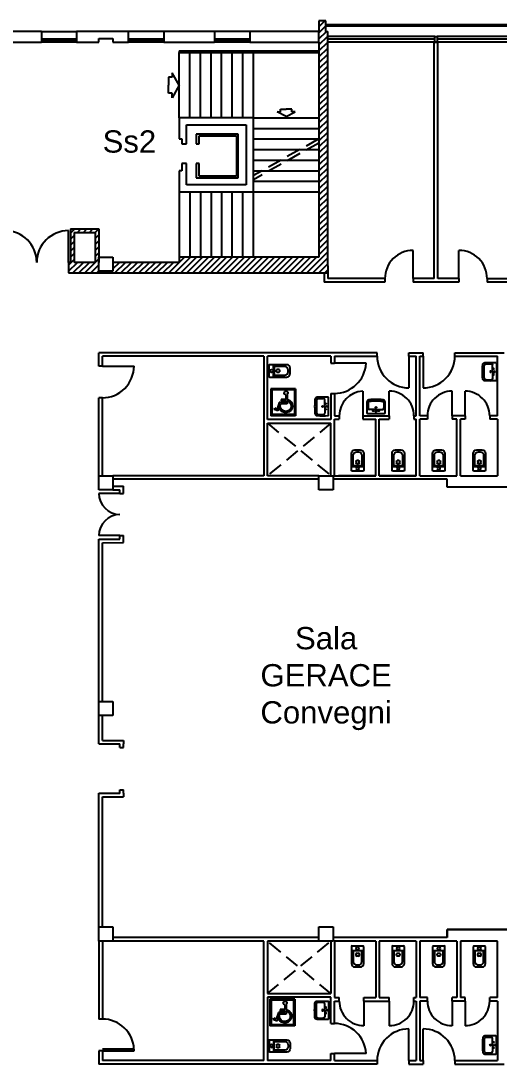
# Model space of a CAD drawing. Header units: millimetres. Extents: x 1723 to 2754, y 1557 to 2103.
# Drawn here: x 2433.2 to 2540.6, y 1868.8 to 2103.2 of the extents above; entities that cross this region are included whole.
import ezdxf

# ---------------------------------------------------------------- set-up
doc = ezdxf.new("R2010")
doc.units = ezdxf.units.MM
doc.linetypes.add('CONTINUA', pattern=[0])
doc.linetypes.add('TRATTEGGIATA2', pattern=[0.375, 0.25, -0.125])
for name, color, linetype in [('arredi', 143, 'Continuous'), ('PROIEZIONI', 4, 'CONTINUA'), ('RETINI', 8, 'Continuous'), ('SEZIONI', 7, 'Continuous')]:
    doc.layers.add(name, color=color, linetype=linetype)
doc.styles.add('Arial', font='Arial.ttf')

# ---------------------------------------------------------------- blocks, each defined once
blk = doc.blocks.new('AR029', base_point=(2.753, 4.391))
for p, q in [((2.578, 4.371), (2.578, 3.891)), ((2.579, 4.262), (2.928, 4.262)), ((2.598, 4.391), (2.908, 4.391)), ((2.629, 4.226), (2.629, 3.947)), ((2.855, 4.246), (2.649, 4.246)), ((2.709, 4.118), (2.709, 4.16)), ((2.729, 4.18), (2.78, 4.18)), ((2.8, 4.16), (2.8, 4.118)), ((2.875, 3.947), (2.875, 4.226)), ((2.928, 3.891), (2.928, 4.371)), ((2.78, 4.098), (2.729, 4.098)), ((2.729, 3.847), (2.775, 3.847)), ((2.678, 3.791), (2.828, 3.791))]:
    blk.add_line(p, q)
blk.add_circle((2.753, 4.318), 0.0415)
for centre, radius, start, end in [((2.598, 4.371), 0.02, 90, 180), ((2.649, 4.226), 0.02, 90, 180), ((2.729, 4.16), 0.02, 90, 180), ((2.78, 4.16), 0.02, 0, 90), ((2.855, 4.226), 0.02, 0, 90), ((2.908, 4.371), 0.02, 0, 90), ((2.678, 3.891), 0.1, 180, 270), ((2.729, 3.947), 0.1, 180, 270), ((2.729, 4.118), 0.02, 180, 270), ((2.775, 3.947), 0.1, 270, 0), ((2.78, 4.118), 0.02, 270, 0), ((2.828, 3.891), 0.1, 270, 0)]:
    blk.add_arc(centre, radius, start, end)
blk = doc.blocks.new('SANI202R')
for p, q in [((0.158, 0), (0.158, 0.232)), ((0.158, 0), (0.158, -0.232)), ((0.393, 0.282), (0.208, 0.282)), ((0.393, -0.282), (0.208, -0.282))]:
    blk.add_line(p, q)
blk.add_lwpolyline([(0.02, 0.305), (0.02, 0), (0.02, -0.305, 0.270322), (0.036, -0.325, 0.012971), (0.431, -0.325, 0.351801), (0.504, -0.25, 0.023121), (0.515, 0, 0.023121), (0.504, 0.25, 0.351801), (0.431, 0.325, 0.012971), (0.036, 0.325, 0.270322)], format="xyb", close=True)
for centre, radius in [((0.086, 0), 0.0175), ((0.117, 0.1), 0.015), ((0.23, 0), 0.023), ((0.117, -0.1), 0.015)]:
    blk.add_circle(centre, radius)
for centre, radius, start, end in [((0.208, 0.232), 0.05, 90, 180), ((0.398, 0.233), 0.0491, 20.305, 95.8759), ((-2.256, 0.008), 2.711, 359.8359, 5.134), ((-2.256, -0.008), 2.711, 354.866, 0.1641), ((0.208, -0.232), 0.05, 180, 270), ((0.398, -0.233), 0.0491, 264.1241, 339.695)]:
    blk.add_arc(centre, radius, start, end)
blk = doc.blocks.new('HANDICAP')
for p, q in [((0, 13), (1, 13)), ((0, 13), (0, 11.917)), ((0.042, 12.958), (0.958, 12.958)), ((0.042, 12.958), (0.042, 11.958)), ((0.342, 12.778), (0.342, 12.392)), ((0.4, 12.764), (0.4, 12.571)), ((0.958, 12.958), (0.958, 11.958)), ((1, 13), (1, 11.917)), ((0.308, 12.571), (0.308, 12.513)), ((0.342, 12.392), (0.617, 12.392)), ((0.4, 12.571), (0.587, 12.571)), ((0.4, 12.513), (0.4, 12.45)), ((0.4, 12.513), (0.587, 12.513)), ((0.4, 12.45), (0.658, 12.45)), ((0.587, 12.571), (0.587, 12.513)), ((0.617, 12.392), (0.717, 12.108)), ((0.618, 12.288), (0.649, 12.199)), ((0.658, 12.45), (0.752, 12.185)), ((0, 11.917), (1, 11.917)), ((0.042, 11.958), (0.958, 11.958)), ((0.717, 12.108), (0.867, 12.167)), ((0.752, 12.185), (0.846, 12.221)), ((0.867, 12.167), (0.846, 12.221))]:
    blk.add_line(p, q)
for centre, radius, start, end in [((0.387, 12.837), 0.075, 280.1076, 232.9666), ((0.398, 12.311), 0.275, 109.0883, 335.8906), ((0.398, 12.311), 0.221, 114.0315, 353.9362)]:
    blk.add_arc(centre, radius, start, end)

msp = doc.modelspace()

# ---------------------------------------------------------------- hatches: boundary and pattern name
at = {"layer": 'RETINI', "true_color": 0x9e004f}
h = msp.add_hatch(dxfattribs=at)
h.set_pattern_fill('ANSI31', color=234, scale=0.3)
h.set_pattern_definition([(45, (-291770.3688, 426021.0216), (-0.673519209, 0.673519209), [])])
h.paths.add_polyline_path([(2502.11, 2099.22), (2502.11, 2100.81), (2501.71, 2100.81), (2501.71, 2103.19), (2500.13, 2103.19), (2500.13, 2100.81), (2500.13, 2098.43), (2500.13, 2050.12), (2468.78, 2050.12), (2468.78, 2048.93), (2453.87, 2048.93), (2453.87, 2046.95), (2450.71, 2046.95), (2450.71, 2050.12), (2450.71, 2056.45), (2444.37, 2056.45), (2444.37, 2048.93), (2443.9, 2048.93), (2443.9, 2046.55), (2501.32, 2046.55), (2502.11, 2046.55), (2502.11, 2048.14)])
h.paths.add_polyline_path([(2445.16, 2048.93), (2445.16, 2055.66), (2449.91, 2055.66), (2449.91, 2048.93)], flags=16)

# ---------------------------------------------------------------- linework, layer by layer
at = {"layer": 'PROIEZIONI', "ltscale": 0.5}
for p, q in [((2501.71, 2102.39), (2547.13, 2102.39)), ((2437.81, 2100.8), (2445.73, 2100.8)), ((2465.29, 2100.8), (2457.37, 2100.8)), ((2484.64, 2100.8), (2476.72, 2100.8)), ((2501.71, 2102.04), (2547.13, 2102.04)), ((2445.73, 2099.07), (2437.81, 2099.07)), ((2445.73, 2098.75), (2437.81, 2098.75)), ((2445.73, 2098.43), (2437.81, 2098.43)), ((2465.29, 2099.07), (2457.37, 2099.07)), ((2465.29, 2098.75), (2457.37, 2098.75)), ((2465.29, 2098.43), (2457.37, 2098.43)), ((2484.64, 2099.07), (2476.72, 2099.07)), ((2484.64, 2098.75), (2476.72, 2098.75)), ((2484.64, 2098.43), (2476.72, 2098.43)), ((2526.18, 2099.7), (2502.11, 2099.7)), ((2526.18, 2099.07), (2502.11, 2099.07)), ((2526.18, 2098.43), (2502.11, 2098.43)), ((2547.13, 2099.7), (2526.66, 2099.7)), ((2547.13, 2099.07), (2526.66, 2099.07)), ((2547.13, 2098.43), (2526.66, 2098.43)), ((2468.78, 2096.45), (2500.13, 2096.45)), ((2468.78, 2096.45), (2468.78, 2096.06)), ((2468.78, 2096.06), (2500.13, 2096.06)), ((2468.78, 2081.4), (2468.78, 2096.06)), ((2471.15, 2081.4), (2471.15, 2096.06)), ((2473.53, 2081.4), (2473.53, 2096.06)), ((2475.9, 2081.4), (2475.9, 2096.06)), ((2478.28, 2081.4), (2478.28, 2096.06)), ((2480.66, 2081.4), (2480.66, 2096.06)), ((2483.03, 2081.4), (2483.03, 2096.06)), ((2485.41, 2081.4), (2485.41, 2096.06)), ((2485.41, 2081.4), (2500.13, 2081.4)), ((2485.41, 2079.03), (2500.13, 2079.03)), ((2482.01, 2077.74), (2472.58, 2077.74)), ((2472.58, 2077.74), (2472.58, 2075.54)), ((2473.21, 2075.54), (2473.21, 2077.34)), ((2473.21, 2077.34), (2481.61, 2077.34)), ((2481.61, 2077.34), (2481.61, 2068.33)), ((2482.01, 2067.94), (2482.01, 2077.74)), ((2485.41, 2076.65), (2500.13, 2076.65)), ((2472.58, 2075.54), (2473.21, 2075.54)), ((2485.41, 2074.27), (2500.13, 2074.27)), ((2485.41, 2071.9), (2500.13, 2071.9)), ((2473.21, 2071.11), (2472.58, 2071.11)), ((2472.58, 2071.11), (2472.58, 2067.94)), ((2473.21, 2068.33), (2473.21, 2071.11)), ((2485.41, 2069.52), (2500.13, 2069.52)), ((2472.58, 2067.94), (2482.01, 2067.94)), ((2481.61, 2068.33), (2473.21, 2068.33)), ((2485.41, 2067.15), (2500.13, 2067.15)), ((2468.78, 2064.77), (2468.78, 2050.12)), ((2471.15, 2064.77), (2471.15, 2050.12)), ((2473.53, 2064.77), (2473.53, 2050.12)), ((2475.9, 2064.77), (2475.9, 2050.12)), ((2478.28, 2064.77), (2478.28, 2050.12)), ((2480.66, 2050.12), (2480.66, 2064.77)), ((2483.03, 2050.12), (2483.03, 2064.77)), ((2485.41, 2064.77), (2500.13, 2064.77)), ((2485.41, 2050.12), (2485.41, 2064.77))]:
    msp.add_line(p, q, dxfattribs=at)
at = {"layer": 'PROIEZIONI', "color": 143, "linetype": 'TRATTEGGIATA2', "ltscale": 13}
for p, q in [((2467.19, 2090.52), (2466.39, 2090.52)), ((2466.39, 2090.52), (2466.39, 2088.72)), ((2467.19, 2091.55), (2467.19, 2090.52)), ((2468.73, 2088.72), (2467.19, 2091.55)), ((2466.39, 2086.93), (2466.39, 2088.72)), ((2468.73, 2088.72), (2467.19, 2085.9)), ((2467.19, 2086.93), (2466.39, 2086.93)), ((2467.19, 2085.9), (2467.19, 2086.93)), ((2492.77, 2081.68), (2490.75, 2082.78)), ((2490.75, 2082.78), (2491.49, 2082.78)), ((2491.49, 2083.36), (2492.77, 2083.36)), ((2491.49, 2082.78), (2491.49, 2083.36)), ((2494.05, 2083.36), (2492.77, 2083.36)), ((2492.77, 2081.68), (2494.79, 2082.78)), ((2494.05, 2082.78), (2494.05, 2083.36)), ((2494.79, 2082.78), (2494.05, 2082.78)), ((2500.13, 2076.65), (2485.41, 2068.42)), ((2500.13, 2075.74), (2485.41, 2067.51)), ((2488.58, 2012.81), (2502.83, 2001.01)), ((2502.83, 2012.81), (2488.58, 2001.01)), ((2502.83, 1884.67), (2488.58, 1896.47)), ((2488.58, 1884.67), (2502.83, 1896.47))]:
    msp.add_line(p, q, dxfattribs=at)
at = {"layer": 'PROIEZIONI'}
for p, q in [((2443.9, 2048.94), (2443.9, 2056.07)), ((2521.27, 2045.3), (2521.27, 2051.63)), ((2531.57, 2045.3), (2531.57, 2051.63)), ((2520.32, 2027.86), (2520.32, 2020.73)), ((2523.53, 2027.86), (2523.53, 2020.73)), ((2451.5, 2025.65), (2458.63, 2025.65)), ((2510.73, 2026.28), (2503.62, 2026.28)), ((2509.97, 2020.02), (2509.97, 2014.47)), ((2515.92, 2014.47), (2515.92, 2020.02)), ((2530.03, 2014.47), (2530.03, 2020)), ((2532.94, 2014.47), (2532.94, 2020)), ((2455.46, 1997.05), (2450.71, 1997.05)), ((2455.46, 1987.55), (2450.71, 1987.55)), ((2510.25, 1883.01), (2510.25, 1877.46)), ((2515.92, 1883.01), (2515.92, 1877.46)), ((2530.03, 1883.01), (2530.03, 1877.46)), ((2532.94, 1883.01), (2532.94, 1877.46)), ((2520.32, 1869.62), (2520.32, 1876.75)), ((2523.53, 1869.62), (2523.53, 1876.75)), ((2458.63, 1872.19), (2451.5, 1872.19)), ((2451.5, 1871.83), (2458.63, 1871.83)), ((2458.63, 1871.83), (2458.63, 1872.19)), ((2510.75, 1871.2), (2503.62, 1871.2))]:
    msp.add_line(p, q, dxfattribs=at)
at = {"layer": 'PROIEZIONI', "linetype": 'TRATTEGGIATA2', "ltscale": 13}
msp.add_line((2502.83, 2012.81), (2488.58, 2001.01), dxfattribs=at)
at = {"layer": 'PROIEZIONI'}
for centre, radius, start, end in [((2429.64, 2048.94), 7.13, 0, 90), ((2443.9, 2048.94), 7.13, 90, 180), ((2521.26, 2045.3), 6.32, 89.8816, 180), ((2531.58, 2045.3), 6.32, 0, 90.1184), ((2520.31, 2027.86), 7.11, 180, 270.1184), ((2523.55, 2027.86), 7.11, 269.8816, 0), ((2451.5, 2025.63), 7.11, 270, 0.1184), ((2503.62, 2026.62), 7.11, 270, 357.2276), ((2510.23, 2014.47), 5.53, 92.7724, 180), ((2515.94, 2014.47), 5.53, 0, 90.1184), ((2530.02, 2014.47), 5.53, 89.8816, 180), ((2532.95, 2014.47), 5.53, 0, 90.1184), ((2455.46, 1997.05), 4.75, 180, 270), ((2455.46, 1987.55), 4.75, 90, 180), ((2510.23, 1883.01), 5.53, 180, 270.1184), ((2515.94, 1883.01), 5.53, 269.8816, 0), ((2530.02, 1883.01), 5.53, 180, 270.1184), ((2532.95, 1883.01), 5.53, 269.8816, 0), ((2451.5, 1871.85), 7.11, 2.7724, 90), ((2503.62, 1870.86), 7.11, 2.7724, 90), ((2520.31, 1869.62), 7.11, 89.8816, 180), ((2523.55, 1869.62), 7.11, 0, 90.1184)]:
    msp.add_arc(centre, radius, start, end, dxfattribs=at)
at = {"layer": 'RETINI'}
for p, q in [((2500.13, 2098.43), (2500.13, 2100.81)), ((2501.32, 2046.55), (2502.11, 2046.55))]:
    msp.add_line(p, q, dxfattribs=at)
at = {"layer": 'SEZIONI', "ltscale": 0.5}
for p, q in [((2500.13, 2103.19), (2500.13, 2100.81)), ((2501.71, 2103.19), (2500.13, 2103.19)), ((2501.71, 2100.81), (2501.71, 2103.19)), ((2437.81, 2100.8), (2426.28, 2100.8)), ((2437.81, 2100.8), (2437.81, 2098.43)), ((2457.37, 2100.8), (2445.73, 2100.8)), ((2445.73, 2100.8), (2445.73, 2098.43)), ((2457.37, 2098.43), (2457.37, 2100.8)), ((2476.72, 2100.8), (2465.29, 2100.8)), ((2465.29, 2100.8), (2465.29, 2098.43)), ((2476.72, 2100.8), (2476.72, 2098.43)), ((2500.13, 2100.81), (2484.64, 2100.8)), ((2484.64, 2100.8), (2484.64, 2098.43)), ((2502.11, 2099.22), (2502.11, 2100.81)), ((2427.98, 2098.43), (2437.81, 2098.43)), ((2445.73, 2098.43), (2450.71, 2098.43)), ((2450.71, 2099.22), (2453.87, 2099.22)), ((2450.71, 2098.43), (2450.71, 2099.22)), ((2450.71, 2099.22), (2453.87, 2099.22)), ((2453.87, 2099.22), (2453.87, 2098.43)), ((2453.87, 2099.22), (2453.87, 2098.43)), ((2453.87, 2098.43), (2457.37, 2098.43)), ((2465.29, 2098.43), (2476.72, 2098.43)), ((2484.64, 2098.43), (2500.13, 2098.43)), ((2500.13, 2098.43), (2500.13, 2050.12)), ((2502.11, 2048.14), (2502.11, 2099.22)), ((2526.03, 2045.29), (2526.03, 2098.43)), ((2526.03, 2098.43), (2526.82, 2098.43)), ((2526.82, 2045.29), (2526.82, 2098.43)), ((2485.41, 2081.4), (2468.78, 2081.4)), ((2468.78, 2081.4), (2468.78, 2076.65)), ((2485.41, 2064.77), (2485.41, 2081.4)), ((2470.36, 2079.82), (2483.82, 2079.82)), ((2470.36, 2076.65), (2470.36, 2079.82)), ((2483.82, 2079.82), (2483.82, 2066.35)), ((2468.78, 2076.65), (2469.33, 2076.65)), ((2469.33, 2076.65), (2469.33, 2075.54)), ((2470.36, 2075.54), (2470.36, 2076.65)), ((2469.33, 2075.54), (2470.36, 2075.54)), ((2468.78, 2069.52), (2468.78, 2064.77)), ((2469.33, 2069.52), (2468.78, 2069.52)), ((2469.33, 2071.11), (2469.33, 2069.52)), ((2470.36, 2071.11), (2469.33, 2071.11)), ((2470.36, 2069.52), (2470.36, 2071.11)), ((2470.36, 2066.35), (2470.36, 2069.52)), ((2468.78, 2064.77), (2485.41, 2064.77)), ((2483.82, 2066.35), (2470.36, 2066.35)), ((2444.37, 2056.45), (2444.37, 2048.93)), ((2444.37, 2056.45), (2450.71, 2056.45)), ((2445.16, 2055.66), (2449.91, 2055.66)), ((2445.16, 2055.66), (2445.16, 2048.93)), ((2449.91, 2055.66), (2449.91, 2048.93)), ((2450.71, 2056.45), (2450.71, 2048.93)), ((2443.9, 2048.93), (2443.9, 2046.55)), ((2444.37, 2048.93), (2443.9, 2048.93)), ((2449.91, 2048.93), (2445.16, 2048.93)), ((2450.71, 2050.12), (2453.87, 2050.12)), ((2450.71, 2046.95), (2450.71, 2050.12)), ((2453.87, 2050.12), (2453.87, 2046.95)), ((2468.78, 2048.93), (2453.87, 2048.93)), ((2500.13, 2050.12), (2468.78, 2050.12)), ((2468.78, 2050.12), (2468.78, 2048.93)), ((2443.9, 2046.55), (2501.32, 2046.55)), ((2453.87, 2046.95), (2450.71, 2046.95)), ((2501.32, 2046.55), (2501.32, 2044.49)), ((2502.11, 2048.14), (2502.11, 2045.29)), ((2514.94, 2044.49), (2501.32, 2044.49)), ((2514.94, 2045.29), (2502.11, 2045.29)), ((2514.94, 2045.29), (2514.94, 2044.49)), ((2526.03, 2045.29), (2521.27, 2045.29)), ((2521.27, 2045.29), (2521.27, 2044.49)), ((2531.57, 2044.49), (2521.27, 2044.49)), ((2531.57, 2045.29), (2526.82, 2045.29)), ((2531.57, 2045.29), (2531.57, 2044.49)), ((2537.91, 2045.29), (2549.55, 2045.29)), ((2537.91, 2045.29), (2537.91, 2044.49)), ((2564.36, 2044.49), (2537.91, 2044.49)), ((2513.2, 2028.65), (2450.71, 2028.65)), ((2450.71, 2025.65), (2450.71, 2028.65)), ((2487.78, 2027.86), (2451.5, 2027.86)), ((2451.5, 2025.65), (2451.5, 2027.86)), ((2489.61, 2028.65), (2487.78, 2028.65)), ((2487.78, 2027.86), (2487.78, 2001.01)), ((2502.83, 2027.86), (2488.58, 2027.86)), ((2488.58, 2013.61), (2488.58, 2027.86)), ((2501.95, 2028.65), (2496.41, 2028.65)), ((2502.83, 2027.86), (2502.83, 2026.28)), ((2503.62, 2027.86), (2513.2, 2027.86)), ((2503.62, 2027.86), (2503.62, 2026.28)), ((2513.2, 2027.86), (2513.2, 2028.65)), ((2520.32, 2027.86), (2520.32, 2028.65)), ((2520.32, 2028.65), (2523.53, 2028.65)), ((2520.32, 2027.86), (2521.99, 2027.86)), ((2521.99, 2014.47), (2521.99, 2027.86)), ((2522.78, 2027.86), (2523.53, 2027.86)), ((2522.78, 2014.47), (2522.78, 2027.86)), ((2523.53, 2027.86), (2523.53, 2028.65)), ((2530.66, 2028.65), (2541.75, 2028.65)), ((2530.66, 2027.86), (2530.66, 2028.65)), ((2530.66, 2027.86), (2540.2, 2027.86)), ((2540.2, 2014.47), (2540.2, 2027.86)), ((2451.5, 2025.65), (2450.71, 2025.65)), ((2502.83, 2026.28), (2503.62, 2026.28)), ((2450.71, 2001.01), (2450.71, 2018.52)), ((2451.5, 2018.52), (2450.71, 2018.52)), ((2451.5, 2001.01), (2451.5, 2018.52)), ((2502.83, 2019.51), (2502.83, 2013.61)), ((2502.83, 2019.51), (2503.62, 2019.51)), ((2503.62, 2019.51), (2503.62, 2014.47)), ((2502.83, 2013.61), (2488.58, 2013.61)), ((2503.62, 2014.47), (2504.7, 2014.47)), ((2503.62, 2001.01), (2503.62, 2013.68)), ((2503.62, 2013.68), (2504.7, 2013.68)), ((2504.7, 2014.47), (2504.7, 2013.68)), ((2509.97, 2014.47), (2509.97, 2013.68)), ((2509.97, 2014.47), (2515.92, 2014.47)), ((2509.97, 2013.68), (2512.88, 2013.68)), ((2512.88, 2001.01), (2512.88, 2013.68)), ((2513.67, 2001.01), (2513.67, 2013.68)), ((2513.67, 2013.68), (2515.92, 2013.68)), ((2515.92, 2014.47), (2515.92, 2013.68)), ((2521.47, 2014.47), (2521.99, 2014.47)), ((2521.47, 2014.47), (2521.47, 2013.68)), ((2521.47, 2013.68), (2521.99, 2013.68)), ((2521.99, 2001.01), (2521.99, 2013.68)), ((2524.49, 2014.47), (2522.78, 2014.47)), ((2522.78, 2001.01), (2522.78, 2013.68)), ((2524.49, 2013.68), (2522.78, 2013.68)), ((2524.49, 2014.47), (2524.49, 2013.68)), ((2532.94, 2014.47), (2530.03, 2014.47)), ((2530.03, 2014.47), (2530.03, 2013.68)), ((2531.09, 2013.68), (2530.03, 2013.68)), ((2531.09, 2001.01), (2531.09, 2013.68)), ((2531.89, 2001.01), (2531.89, 2013.68)), ((2532.94, 2013.68), (2531.89, 2013.68)), ((2532.94, 2014.47), (2532.94, 2013.68)), ((2540.2, 2014.47), (2538.48, 2014.47)), ((2538.48, 2014.47), (2538.48, 2013.68)), ((2540.2, 2013.68), (2538.48, 2013.68)), ((2540.2, 2013.68), (2540.2, 2001.01)), ((2488.58, 2001.01), (2488.58, 2012.81)), ((2488.58, 2012.81), (2502.83, 2012.81)), ((2502.83, 2001.01), (2502.83, 2012.81)), ((2487.78, 2007.21), (2487.78, 2007.21)), ((2450.71, 2001.01), (2453.87, 2001.01)), ((2450.71, 1997.84), (2450.71, 2001.01)), ((2487.78, 2001.01), (2453.87, 2001.01)), ((2453.87, 2001.01), (2453.87, 1997.84)), ((2500.13, 2000.22), (2453.87, 2000.22)), ((2500.13, 2001.01), (2488.58, 2001.01)), ((2500.13, 2001.01), (2503.3, 2001.01)), ((2500.13, 1997.84), (2500.13, 2001.01)), ((2503.3, 2001.01), (2503.3, 1997.84)), ((2528.96, 2000.22), (2503.3, 2000.22)), ((2503.62, 2001.01), (2512.88, 2001.01)), ((2512.88, 2001.01), (2504.56, 2001.01)), ((2513.67, 2001.01), (2521.99, 2001.01)), ((2521.99, 2001.01), (2513.67, 2001.01)), ((2522.78, 2001.01), (2531.09, 2001.01)), ((2528.96, 1998.43), (2528.96, 2000.22)), ((2528.96, 1998.43), (2528.96, 2000.22)), ((2531.89, 2001.01), (2540.2, 2001.01)), ((2453.87, 1997.84), (2450.71, 1997.84)), ((2453.87, 1998.64), (2456.25, 1998.64)), ((2453.87, 1997.84), (2455.46, 1997.85)), ((2455.46, 1997.05), (2455.46, 1997.85)), ((2455.46, 1997.05), (2456.25, 1997.05)), ((2456.25, 1997.85), (2456.25, 1998.64)), ((2456.25, 1997.05), (2456.25, 1997.85)), ((2503.3, 1997.84), (2500.13, 1997.84)), ((2551.13, 1998.43), (2528.96, 1998.43)), ((2551.13, 1998.43), (2528.96, 1998.43)), ((2455.46, 1986.76), (2455.46, 1987.55)), ((2455.46, 1987.55), (2456.25, 1987.55)), ((2456.25, 1986.76), (2456.25, 1987.55)), ((2450.71, 1986.75), (2455.46, 1986.76)), ((2450.71, 1950.32), (2450.71, 1986.75)), ((2451.5, 1985.96), (2456.25, 1985.97)), ((2451.5, 1950.32), (2451.5, 1985.96)), ((2456.25, 1985.97), (2456.25, 1986.76)), ((2450.71, 1947.16), (2450.71, 1950.32)), ((2450.71, 1950.32), (2453.87, 1950.32)), ((2453.87, 1950.32), (2453.87, 1947.16)), ((2453.87, 1947.16), (2450.71, 1947.16)), ((2450.71, 1940.76), (2450.71, 1947.16)), ((2451.5, 1941.55), (2451.5, 1947.16)), ((2450.71, 1940.76), (2455.46, 1940.75)), ((2451.5, 1941.55), (2456.25, 1941.55)), ((2455.46, 1939.95), (2455.46, 1940.75)), ((2456.25, 1941.55), (2456.25, 1940.75)), ((2456.25, 1939.96), (2456.25, 1940.75)), ((2455.46, 1939.95), (2456.25, 1939.96)), ((2450.71, 1929.67), (2455.46, 1929.67)), ((2450.71, 1899.64), (2450.71, 1929.67)), ((2451.5, 1899.64), (2451.5, 1928.88)), ((2451.5, 1928.88), (2456.25, 1928.87)), ((2455.46, 1930.45), (2456.25, 1930.45)), ((2455.46, 1929.66), (2455.46, 1930.45)), ((2456.25, 1929.67), (2456.25, 1930.45)), ((2456.25, 1929.67), (2456.25, 1928.87)), ((2450.71, 1899.64), (2453.87, 1899.64)), ((2450.71, 1896.47), (2450.71, 1899.64)), ((2453.87, 1899.64), (2453.87, 1896.47)), ((2500.13, 1899.64), (2503.3, 1899.64)), ((2500.13, 1896.47), (2500.13, 1899.64)), ((2503.3, 1899.64), (2503.3, 1896.47)), ((2528.96, 1899.05), (2551.13, 1899.05)), ((2551.13, 1899.05), (2528.96, 1899.05)), ((2528.96, 1897.26), (2528.96, 1899.05)), ((2528.96, 1899.05), (2528.96, 1897.26)), ((2487.78, 1896.47), (2450.71, 1896.47)), ((2450.71, 1896.47), (2450.71, 1878.96)), ((2453.87, 1896.47), (2450.71, 1896.47)), ((2451.5, 1896.47), (2451.5, 1878.96)), ((2500.13, 1897.26), (2453.87, 1897.26)), ((2487.78, 1869.62), (2487.78, 1896.47)), ((2500.13, 1896.47), (2488.58, 1896.47)), ((2488.58, 1896.47), (2488.58, 1884.67)), ((2503.3, 1896.47), (2500.13, 1896.47)), ((2502.83, 1896.47), (2502.83, 1884.67)), ((2528.96, 1897.26), (2503.3, 1897.26)), ((2512.88, 1896.47), (2503.62, 1896.47)), ((2503.62, 1896.47), (2503.62, 1883.8)), ((2512.88, 1896.47), (2512.88, 1883.8)), ((2513.67, 1896.47), (2513.67, 1883.8)), ((2521.99, 1896.47), (2513.67, 1896.47)), ((2521.99, 1896.47), (2521.99, 1883.8)), ((2522.78, 1896.47), (2522.78, 1883.8)), ((2531.09, 1896.47), (2522.78, 1896.47)), ((2531.09, 1896.47), (2531.09, 1883.8)), ((2540.2, 1896.47), (2531.89, 1896.47)), ((2531.89, 1896.47), (2531.89, 1883.8)), ((2540.2, 1883.8), (2540.2, 1896.47)), ((2487.78, 1890.27), (2487.78, 1890.27)), ((2488.58, 1884.67), (2502.83, 1884.67)), ((2488.58, 1883.88), (2488.58, 1869.62)), ((2502.83, 1883.88), (2488.58, 1883.88)), ((2502.83, 1877.98), (2502.83, 1883.88)), ((2503.62, 1883.8), (2504.7, 1883.8)), ((2503.62, 1877.98), (2503.62, 1883.01)), ((2503.62, 1883.01), (2504.7, 1883.01)), ((2504.7, 1883.01), (2504.7, 1883.8)), ((2510.25, 1883.8), (2512.88, 1883.8)), ((2510.25, 1883.01), (2510.25, 1883.8)), ((2510.25, 1883.01), (2515.92, 1883.01)), ((2513.67, 1883.8), (2515.92, 1883.8)), ((2515.92, 1883.01), (2515.92, 1883.8)), ((2521.47, 1883.8), (2521.99, 1883.8)), ((2521.47, 1883.01), (2521.47, 1883.8)), ((2521.47, 1883.01), (2521.99, 1883.01)), ((2521.99, 1883.01), (2521.99, 1869.62)), ((2524.49, 1883.8), (2522.78, 1883.8)), ((2522.78, 1883.01), (2522.78, 1869.62)), ((2524.49, 1883.01), (2522.78, 1883.01)), ((2524.49, 1883.01), (2524.49, 1883.8)), ((2531.09, 1883.8), (2530.03, 1883.8)), ((2530.03, 1883.01), (2530.03, 1883.8)), ((2532.94, 1883.01), (2530.03, 1883.01)), ((2532.94, 1883.8), (2531.89, 1883.8)), ((2532.94, 1883.01), (2532.94, 1883.8)), ((2540.2, 1883.8), (2538.48, 1883.8)), ((2538.48, 1883.01), (2538.48, 1883.8)), ((2540.2, 1883.01), (2538.48, 1883.01)), ((2540.2, 1883.01), (2540.2, 1869.62)), ((2451.5, 1878.96), (2450.71, 1878.96)), ((2451.5, 1878.96), (2450.71, 1878.96)), ((2502.83, 1877.98), (2503.62, 1877.98)), ((2450.71, 1871.83), (2450.71, 1868.83)), ((2450.71, 1871.83), (2450.71, 1868.83)), ((2451.5, 1871.83), (2450.71, 1871.83)), ((2451.5, 1871.83), (2451.5, 1869.62)), ((2502.83, 1869.62), (2502.83, 1871.2)), ((2502.83, 1871.2), (2503.62, 1871.2)), ((2503.62, 1870.85), (2503.62, 1871.2)), ((2503.62, 1869.62), (2503.62, 1871.2)), ((2513.2, 1868.83), (2450.71, 1868.83)), ((2487.78, 1869.62), (2451.5, 1869.62)), ((2487.78, 1869.62), (2480.17, 1869.62)), ((2502.83, 1869.62), (2488.58, 1869.62)), ((2503.62, 1869.62), (2513.2, 1869.62)), ((2513.2, 1869.62), (2513.2, 1868.83)), ((2520.32, 1869.62), (2520.32, 1868.83)), ((2520.32, 1869.62), (2521.99, 1869.62)), ((2520.32, 1868.83), (2523.53, 1868.83)), ((2522.78, 1869.62), (2523.53, 1869.62)), ((2523.53, 1869.62), (2523.53, 1868.83)), ((2530.66, 1869.62), (2540.2, 1869.62)), ((2530.66, 1869.62), (2530.66, 1868.83)), ((2530.66, 1868.83), (2541.75, 1868.83))]:
    msp.add_line(p, q, dxfattribs=at)
at = {"layer": 'SEZIONI', "color": 0}
msp.add_line((2501.71, 2100.81), (2502.11, 2100.81), dxfattribs=at)
at = {"layer": 'SEZIONI'}
for p, q in [((2503.62, 2026.63), (2503.62, 2026.28)), ((2510.25, 2014.47), (2509.97, 2014.47))]:
    msp.add_line(p, q, dxfattribs=at)
at = {"layer": 'SEZIONI', "ltscale": 0.5}
msp.add_lwpolyline([(2526.18, 2098.43), (2526.18, 2099.7), (2526.66, 2099.7), (2526.66, 2098.43)], close=True, dxfattribs=at)

# ---------------------------------------------------------------- block references
at = {"layer": 'arredi', "ltscale": 0.5}
for name, p, xscale, yscale, zscale, rotation in [('AR029', (2488.94, 2024.56), 7.920000000000001, 7.920000000000001, 7.920000000000001, 90), ('SANI202R', (2502.44, 2016.56), 6.336000000000001, 6.336000000000001, 6.336000000000001, 180), ('SANI202R', (2512.95, 2014.87), 6.336000000000001, 6.336000000000001, 6.336000000000001, 90), ('AR029', (2508.82, 2002.07), -7.920000000000001, 7.920000000000001, 7.920000000000001, 180), ('AR029', (2517.93, 2002.07), -7.920000000000001, 7.920000000000001, 7.920000000000001, 180), ('AR029', (2527.04, 2002.07), -7.920000000000001, 7.920000000000001, 7.920000000000001, 180), ('AR029', (2536.15, 2002.07), -7.920000000000001, 7.920000000000001, 7.920000000000001, 180), ('SANI202R', (2540.12, 1873.12), 6.336000000000001, 6.336000000000001, 6.336000000000001, 180), ('AR029', (2488.94, 1872.92), -7.920000000000001, 7.920000000000001, 7.920000000000001, 90)]:
    msp.add_blockref(name, p, dxfattribs=dict(at, xscale=xscale, yscale=yscale, zscale=zscale, rotation=rotation))
for name, p, xscale, yscale, zscale in [('SANI202R', (2540.12, 2024.36), -6.336000000000001, 6.336000000000001, 6.336000000000001), ('HANDICAP', (2494.89, 1948.43), -5.544, 5.544, 5.544), ('AR029', (2508.82, 1895.41), 7.920000000000001, 7.920000000000001, 7.920000000000001), ('AR029', (2517.93, 1895.41), 7.920000000000001, 7.920000000000001, 7.920000000000001), ('AR029', (2527.04, 1895.41), 7.920000000000001, 7.920000000000001, 7.920000000000001), ('AR029', (2536.15, 1895.41), 7.920000000000001, 7.920000000000001, 7.920000000000001), ('HANDICAP', (2494.69, 1811.37), -5.544, 5.544, 5.544), ('SANI202R', (2502.44, 1880.93), -6.336000000000001, 6.336000000000001, 6.336000000000001)]:
    msp.add_blockref(name, p, dxfattribs=dict(at, xscale=xscale, yscale=yscale, zscale=zscale))

# ---------------------------------------------------------------- texts
at = {"style": 'Arial'}
msp.add_text('Ss2', height=5, dxfattribs=at).set_placement((2451.56, 2073.59))
at = {"insert": (2483.33, 1967.02), "char_height": 5, "width": 36.8336, "attachment_point": 1, "style": 'Arial'}
msp.add_mtext('\\pxqc;Sala \\PGERACE\\PConvegni ', dxfattribs=at)

doc.saveas('drawing.dxf')
